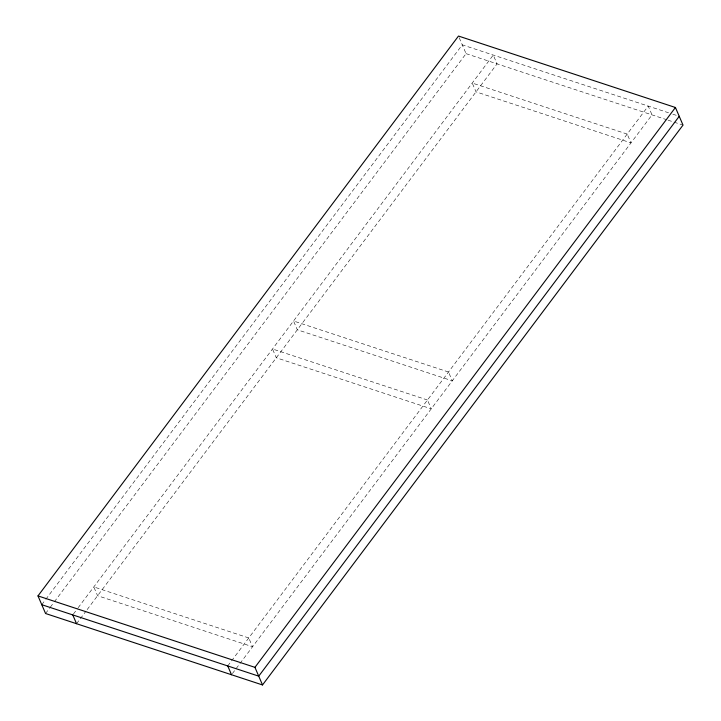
<?xml version="1.0" encoding="UTF-8"?>
<svg xmlns="http://www.w3.org/2000/svg" width="721" height="721" viewBox="0 0 721 721"><rect width="100%" height="100%" fill="white"/><g stroke="black" fill="none" stroke-linecap="round" stroke-linejoin="round"><path stroke-width="0.54" stroke-dasharray="3.6 2.7" d="M41.773 604.703L45.153 600.205M45.829 599.304L462.269 44.846L668.538 112.773M45.567 613.508L49.623 608.1M50.299 607.208L53.678 602.702M54.354 601.801L466.063 53.651L458.484 36.05M73.425 614.04L77.498 608.614M78.174 607.713L493.263 55.057L497.057 63.854L86.7 610.209M76.561 623.71L86.024 611.111M227.737 665.943L648.233 106.086L652.018 114.891L231.522 674.748M672.81 114.179L679.227 116.297M466.063 53.651L666.979 119.812M668.052 120.164L683.012 125.094M627.207 134.079L472.246 83.05L476.031 91.846L630.992 142.884L627.207 134.079M448.498 372.018L293.528 320.989L297.322 329.785L452.283 380.823L448.498 372.018M427.472 400.011L272.502 348.982L276.296 357.778L431.257 408.816L427.472 400.011M248.754 637.95L93.793 586.921L97.587 595.717L252.548 646.755L248.754 637.95"/><path stroke-width="1.08" d="M37.988 595.907L458.484 36.05L675.433 107.492L683.012 125.094L262.516 684.95L45.567 613.508L37.988 595.907L254.937 667.349L262.516 684.95M254.937 667.349L675.433 107.492M679.227 116.297L258.731 676.154L41.773 604.703M227.737 665.943L231.522 674.748M72.767 614.914L76.561 623.71"/></g></svg>
